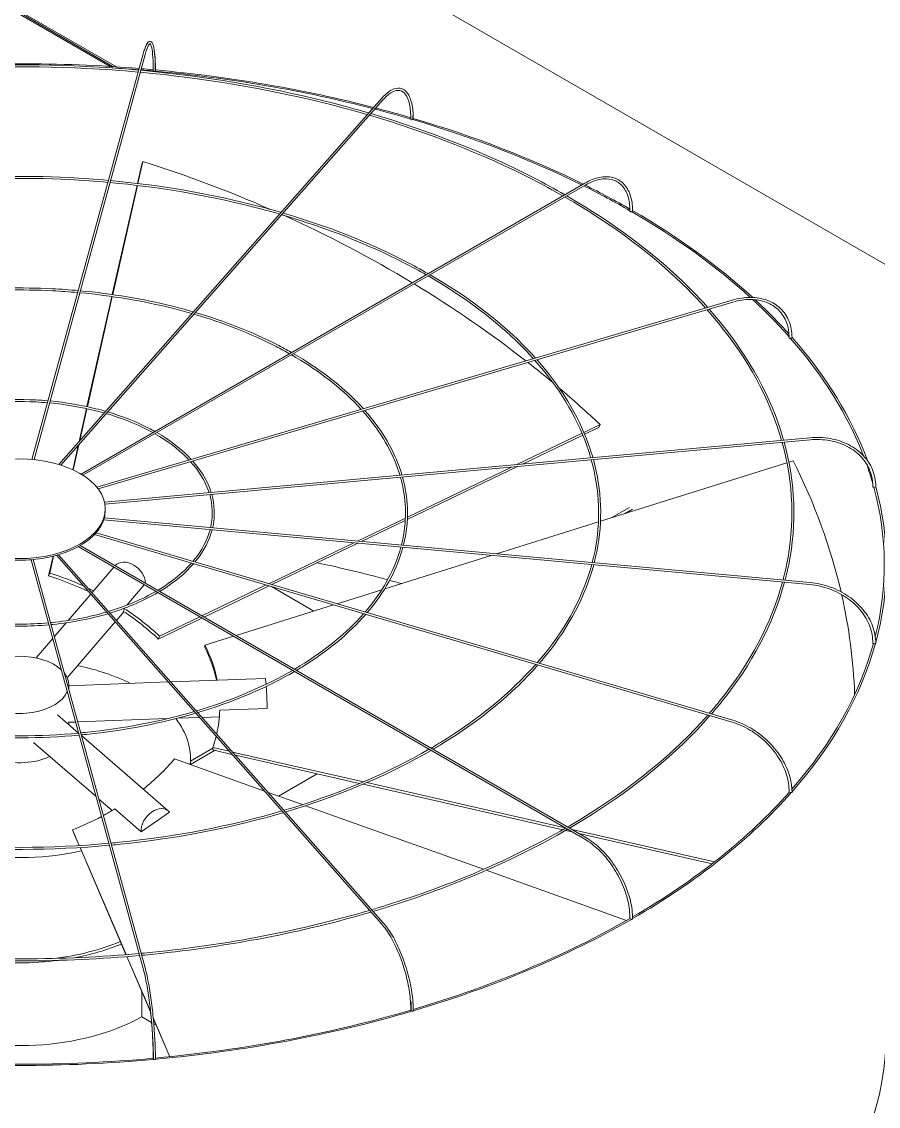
# Model space of a CAD drawing. Header units: millimetres. Extents: x -312439 to 477422, y -331570 to 212570.
# Drawn here: x 365357 to 366394, y 97375 to 98686 of the extents above; entities that cross this region are included whole.
import ezdxf

# ---------------------------------------------------------------- set-up
doc = ezdxf.new("R2010")
doc.units = ezdxf.units.MM

msp = doc.modelspace()

# ---------------------------------------------------------------- linework, layer by layer
at = {"color": 3, "linetype": 'Continuous', "lineweight": 0, "extrusion": (-1.11022e-16, 0.816497, 0.57735)}
for p, q in [((363738.745, 99930.327), (367696.481, 97645.327)), ((365472.095, 98631.577), (364473.761, 99207.966)), ((364474.193, 99205.716), (365468.198, 98631.827)), ((364474.609, 99203.476), (365464.318, 98632.067)), ((365369.928, 98157.053), (365504.396, 98647.221)), ((365506.758, 98646.573), (365372.403, 98156.815)), ((365402.24, 98150.951), (365792.917, 98593.633)), ((365404.804, 98150.155), (365794.754, 98592.012)), ((365497.512, 98490.723), (365502.741, 98513.807)), ((365504.071, 98517.239), (365498.051, 98490.659)), ((365502.741, 98513.807), (365504.071, 98517.239)), ((366038.43, 98491.026), (365429.238, 98139.309)), ((365431.603, 98137.846), (366039.655, 98488.905)), ((365467.082, 98356.378), (365496.968, 98488.322)), ((365497.507, 98488.257), (365467.618, 98356.301)), ((365436.389, 98220.872), (365466.539, 98353.982)), ((365467.075, 98353.905), (365436.917, 98220.758)), ((366216.85, 98349.57), (365448.28, 98123.476)), ((366217.541, 98347.22), (365449.916, 98121.404)), ((365426.875, 98178.865), (365435.848, 98218.482)), ((365436.375, 98218.369), (365427.619, 98179.708)), ((366037.373, 98189.727), (366056.979, 98199.136)), ((366055.649, 98195.705), (366038.35, 98187.402)), ((366055.649, 98195.705), (366056.979, 98199.136)), ((365457.657, 98105.18), (366310.745, 98183.189)), ((365458.114, 98102.762), (366310.968, 98180.75)), ((365956.199, 98150.768), (366035.162, 98188.666)), ((366036.138, 98186.341), (365963.389, 98151.426)), ((365419.118, 98144.622), (365425.747, 98173.885)), ((365426.491, 98174.728), (365419.619, 98144.391)), ((366290.529, 98155.348), (366285.437, 98153.753)), ((365957.058, 98148.387), (365823.899, 98084.479)), ((365824.018, 98087.329), (365949.867, 98147.729)), ((366283.085, 98153.017), (366057.558, 98082.365)), ((365458.523, 98095.427), (365458.523, 98097.427)), ((366092.589, 98098.98), (366071.231, 98086.649)), ((366086.378, 98091.394), (366096.053, 98096.98)), ((365456.587, 98083.866), (366310.745, 98005.759)), ((366310.968, 98008.198), (365457.31, 98086.26)), ((365763.458, 98058.265), (365821.523, 98086.132)), ((365821.38, 98083.27), (365768.347, 98057.818)), ((366055.071, 98081.586), (365931.557, 98042.893)), ((365445.522, 98066.283), (366216.85, 97839.378)), ((366217.541, 97841.728), (365447.36, 98068.296)), ((365425.84, 98051.601), (366038.43, 97697.922)), ((365428.317, 98052.999), (366039.655, 97700.043)), ((365656.294, 98006.833), (365759.153, 98056.199)), ((365764.042, 98055.751), (365659.902, 98005.771)), ((365390.045, 98016.266), (365395.429, 98040.034)), ((365396.015, 98040.182), (365391.375, 98019.698)), ((365792.917, 97595.315), (365399.495, 98041.107)), ((365402.098, 98041.86), (365794.754, 97596.936)), ((365925.479, 98040.989), (365796.497, 98000.583)), ((365368.882, 98035.71), (365504.396, 97541.727)), ((365371.36, 98035.933), (365506.758, 97542.375)), ((365468.937, 98026.719), (365442.59, 97995.978)), ((365390.045, 98016.266), (365391.375, 98019.698)), ((365505.729, 98005.477), (365484.605, 97980.828)), ((365575.468, 97968.041), (365652.996, 98005.25)), ((365656.604, 98004.188), (365578.11, 97966.516)), ((365710.857, 97973.754), (365659.743, 98003.265)), ((365792.893, 97999.453), (365738.888, 97982.535)), ((365440.98, 97994.1), (365413.776, 97962.358)), ((365481.07, 97972.931), (365472.132, 97962.503)), ((365734.685, 97981.219), (365616.676, 97944.25)), ((365411.344, 97959.52), (365396.935, 97942.707)), ((365470.523, 97960.625), (365412.556, 97892.988)), ((365575.435, 97965.232), (365522.723, 97939.933)), ((365524.053, 97943.365), (365572.793, 97966.757)), ((365395.011, 97940.462), (365374.954, 97917.06)), ((365522.723, 97939.933), (365524.053, 97943.365)), ((365579.062, 97929.54), (365579.157, 97932.496)), ((365613.5, 97943.255), (365579.157, 97932.496)), ((365651.999, 97892.33), (365537.797, 97888.097)), ((365534.633, 97887.98), (365414.359, 97883.522)), ((365414.359, 97884.566), (365414.359, 97879.192)), ((365597, 97853.903), (365654.229, 97856.024)), ((365426.262, 97826.214), (365400.72, 97848.349)), ((365422.685, 97839.585), (365413.678, 97839.252)), ((365533.813, 97843.704), (365425.199, 97839.679)), ((365572.444, 97845.136), (365545.717, 97844.145)), ((365596.523, 97846.028), (365575.608, 97845.253)), ((365414.359, 97839.277), (365414.359, 97836.529)), ((365447.437, 97749.358), (365371.763, 97814.935)), ((365534.706, 97732.239), (365429.713, 97823.224)), ((365588.616, 97808.011), (365561.637, 97792.435)), ((365561.637, 97788.435), (365590.842, 97805.296)), ((365588.546, 97805.82), (365588.641, 97808.777)), ((365611.825, 97800.513), (365588.546, 97805.82)), ((365588.641, 97808.777), (365608.534, 97804.242)), ((365612.624, 97803.309), (365770.793, 97767.254)), ((365650.952, 97756.178), (365542.246, 97795.005)), ((365561.637, 97788.079), (365561.637, 97795.329)), ((365766.215, 97765.319), (365615.915, 97799.581)), ((365715.019, 97776.99), (365668.263, 97749.995)), ((366011.874, 97709.321), (365770.308, 97764.386)), ((365774.852, 97766.329), (366014.608, 97711.676)), ((365696.974, 97739.74), (365655.723, 97754.474)), ((365466.824, 97732.557), (365450.769, 97746.47)), ((365915.983, 97661.516), (365700.748, 97738.392)), ((365470.099, 97734.512), (365501.895, 97706.959)), ((365501.895, 97706.959), (365536.09, 97730.779)), ((365419.052, 97709.188), (365427.172, 97690.273)), ((365420.287, 97705.851), (365419.052, 97709.188)), ((366023.132, 97706.754), (366015.398, 97708.517)), ((366022.703, 97709.83), (366195.42, 97670.459)), ((365426.98, 97690.261), (365420.287, 97705.851)), ((366192.454, 97668.157), (366031.227, 97704.909)), ((365483.585, 97558.405), (365428.007, 97687.87)), ((365428.199, 97687.881), (365483.776, 97558.421)), ((366089.04, 97599.705), (365919.354, 97660.312)), ((365513.281, 97489.233), (365484.605, 97556.031)), ((365484.795, 97556.046), (365513.214, 97489.848)), ((365502.68, 97513.926), (365502.68, 97483.251)), ((365514.535, 97476.406), (365502.68, 97483.251)), ((365516.531, 97482.121), (365536.744, 97435.036)), ((365536.555, 97435.017), (365516.589, 97481.527)), ((365520.188, 97473.142), (365517.197, 97474.869))]:
    msp.add_line(p, q, dxfattribs=at)
at = {"color": 3, "linetype": 'Continuous', "lineweight": 0}
for centre, major_axis, ratio, start_param, end_param in [((365354.464, 98029.891), (-1048.768, 0), 0.57735027, 4.57359934, 4.85199434), ((365354.464, 98029.891), (-1046.319, 0), 0.57735027, 4.57364216, 4.63432464), ((365354.464, 98029.891), (-1046.319, 0), 0.57735027, 4.55682048, 4.57124415), ((365354.464, 98029.891), (-1048.768, 0), 0.57735027, 4.55718579, 4.57120693), ((365517.807, 98626.646), (1.225, -0.004), 0.56474576, 3.14159265, 4.55699194), ((365517.807, 98626.646), (1.225, -0.004), 0.56474576, 4.55699194, 6.12778827), ((365354.464, 98029.891), (-1046.319, 0), 0.57735027, 4.2914666, 4.55448885), ((365517.999, 98627.344), (1.225, 0), 0.57735027, 5.71748689, 6.28318531), ((365354.464, 98029.891), (-1048.768, 0), 0.57735027, 4.29134899, 4.55463788), ((365354.464, 98029.891), (-1046.319, 0), 0.57735027, 4.24262693, 4.28868124), ((365354.464, 98029.891), (-1048.768, 0), 0.57735027, 4.24381435, 4.28857014), ((365829.328, 98568.207), (1.225, -0.01), 0.56597275, 3.14159265, 4.24604342), ((365829.328, 98568.207), (1.225, -0.01), 0.56597275, 4.24604342, 5.81683974), ((365354.464, 98029.891), (-1046.319, 0), 0.57735027, 4.00461262, 4.24016109), ((365829.884, 98568.837), (1.225, 0), 0.57735027, 5.29033196, 6.28318531), ((365354.464, 98029.891), (-1048.768, 0), 0.57735027, 4.00443097, 4.24060103), ((365355.794, 97862.612), (-942.562, 365.4), 0.65992862, 4.64663537, 4.80984928), ((365354.464, 98029.891), (-1046.319, 0), 0.57735027, 3.92863661, 4.00129229), ((365354.464, 98029.891), (-1048.768, 0), 0.57735027, 3.93098858, 4.00111844), ((366094.323, 98457.049), (1.225, -0.016), 0.56830663, 3.14159265, 3.93464288), ((366094.323, 98457.049), (1.225, -0.016), 0.56830663, 3.93464288, 5.50543921), ((365354.464, 98029.891), (-1046.319, 0), 0.57735027, 3.70570419, 3.9258203), ((366095.189, 98457.549), (-1.225, 0), 0.57735027, 1.83263032, 3.14159265), ((365354.464, 98029.891), (-1048.768, 0), 0.57735027, 3.70411228, 3.92650775), ((365355.794, 97862.612), (-942.562, 365.4), 0.65992862, 4.45394149, 4.62923067), ((365355.794, 97862.612), (-942.562, 365.4), 0.65992862, 4.28319099, 4.45112181), ((365354.464, 98029.891), (-1046.319, 0), 0.57735027, 3.61515195, 3.70067928), ((365354.464, 98029.891), (-1048.768, 0), 0.57735027, 3.61992048, 3.69877001), ((366286.853, 98304.054), (-1.225, 0.021), 0.57151893, 0, 0.48093441), ((366286.853, 98304.054), (-1.225, 0.021), 0.57151893, 0.48093441, 2.05173073), ((365354.464, 98029.891), (-1046.319, 0), 0.57735027, 3.3609423, 3.61148113), ((366287.945, 98304.375), (-1.225, 0), 0.57735027, 1.51847105, 3.14159265), ((365354.464, 98029.891), (-1048.768, 0), 0.57735027, 3.35086888, 3.61231471), ((365355.794, 97862.612), (-942.562, 365.4), 0.65992862, 4.23904287, 4.2800546), ((365355.794, 97862.612), (-942.562, 365.4), 0.65992862, 4.15803474, 4.22871948), ((365354.559, 97862.136), (1010.388, -32.497), 0.79709982, 0.20844184, 0.41264052), ((365354.464, 98029.891), (-1046.319, 0), 0.57735027, 3.30554955, 3.34466555), ((366388.073, 98124.198), (-1.225, 0.023), 0.57529521, 0, 0.1678974), ((366388.073, 98124.198), (-1.225, 0.023), 0.57529521, 0.1678974, 1.73869372), ((365354.464, 98029.891), (-1046.319, 0), 0.57735027, 2.9973499, 3.29716571), ((366389.282, 98124.308), (-1.225, 0), 0.57735027, 1.20431179, 3.14159265), ((365354.464, 98029.891), (-1048.768, 0), 0.57735027, 2.98561554, 3.29783032), ((365354.031, 98095.427), (-104.492, 0), 0.57735027, 2.98808135, 3.14159265), ((365354.031, 98095.427), (-104.492, 0), 0.57735027, 2.67392209, 2.98094469), ((365354.031, 98095.427), (-104.492, 0), 0.57735027, 2.35976282, 2.66678542), ((365354.031, 98095.427), (-104.492, 0), 0.57735027, 2.04560356, 2.35262616), ((365354.031, 98095.427), (-104.492, 0), 0.57735027, 1.73144429, 2.03846689), ((365354.031, 98095.427), (-104.492, 0), 0.57735027, 1.41728503, 1.72430763), ((365487.054, 98013.885), (-16.786, 14.386), 0.73180825, 3.6699438, 6.25547108), ((365354.464, 97465.003), (1046.319, 0), 0.57735027, 1.13086203, 1.21917829), ((365354.464, 97859.18), (-226.18, 87.683), 0.65992862, 4.59602029, 4.80984928), ((365355.794, 97862.612), (226.18, -87.683), 0.65992862, 1.48816133, 1.66825663), ((365354.464, 97465.003), (1046.319, 0), 0.57735027, 1.11315293, 1.12829513), ((365355.794, 97862.612), (226.18, -87.683), 0.65992862, 1.43137513, 1.46305029), ((365354.559, 97862.136), (1010.388, -32.497), 0.79709982, 0.05380476, 0.20420122), ((365354.464, 97859.18), (-226.18, 87.683), 0.65992862, 4.15803474, 4.39268064), ((365355.794, 97862.612), (226.18, -87.683), 0.65992862, 1.01644208, 1.25303729), ((365354.559, 97862.136), (242.456, -7.798), 0.79709982, 0.18583027, 0.41264052), ((365354.464, 98029.891), (-1046.319, 0), 0.57735027, 2.6752935, 2.98289949), ((365354.464, 98029.891), (-1048.768, 0), 0.57735027, 2.67086857, 2.98332964), ((366388.073, 97935.085), (-1.225, 0.023), 0.57926583, 0, 1.42460911), ((366389.282, 97934.975), (-1.225, 0), 0.57735027, 0.89015252, 3.14159265), ((365354.464, 97884.566), (-59.895, 0), 0.57735027, 3.69756416, 5.76575409), ((365354.464, 97859.18), (242.456, -7.798), 0.79709982, 0.20115917, 0.41264052), ((365354.464, 97795.329), (-207.174, 0), 0.57735027, 4.00561733, 4.36390833), ((365354.464, 97884.566), (-59.895, 0), 0.57735027, 3.02719924, 3.57014533), ((365652.818, 97870.238), (-0.819, 22.092), 0.05230802, 5.46284956, 6.28318531), ((365652.818, 97870.238), (-0.819, 22.092), 0.05230802, 4.01155215, 5.31083021), ((365354.464, 97884.566), (-59.895, 0), 0.57735027, 0.78539816, 2.89978042), ((365354.559, 97862.136), (242.456, -7.798), 0.79709982, 6.13145768, 6.28093219), ((365354.464, 97795.329), (-207.174, 0), 0.57735027, 3.08204121, 3.55783774), ((365354.559, 97862.136), (242.456, -7.798), 0.79709982, 6.04401129, 6.11604234), ((365354.464, 97824.944), (-59.895, 0), 0.57735027, 1.1079301, 2.23846982), ((365353.229, 97862.516), (-227.492, -84.221), 0.6873805, 2.02158825, 2.2576377), ((365354.464, 98029.891), (-1046.319, 0), 0.57735027, 2.35898226, 2.6687056), ((365354.464, 98029.891), (-1048.768, 0), 0.57735027, 2.35667794, 2.66891462), ((366286.853, 97755.229), (-1.225, 0.021), 0.58304212, 0, 1.10944839), ((366287.945, 97754.908), (-1.225, 0), 0.57735027, 0.57599326, 3.14159265), ((365520.228, 97715.532), (14.478, 16.707), 0.67950023, 6.14949631, 8.84418497), ((365353.229, 97862.516), (-227.492, -84.221), 0.6873805, 1.60582316, 1.76537716), ((365353.229, 97862.516), (-227.492, -84.221), 0.6873805, 1.7758456, 1.84274406), ((365354.464, 97795.329), (-207.174, 0), 0.57735027, 1.30817895, 1.9425337), ((365354.464, 98029.891), (-1046.319, 0), 0.57735027, 2.04376734, 2.35460013), ((365354.464, 98029.891), (-1048.768, 0), 0.57735027, 2.04258502, 2.35459852), ((366094.323, 97602.233), (-1.225, 0.017), 0.58625442, 0, 0.79329185), ((366095.189, 97601.733), (-1.225, 0), 0.57735027, 0.26183399, 3.14159265), ((365354.464, 97670.823), (-207.174, 0), 0.57735027, 1.77816663, 2.202298), ((365354.464, 97670.823), (-212.072, 0), 0.57735027, 1.89063678, 2.19285982), ((365354.464, 97670.823), (-212.072, 0), 0.57735027, 1.3476903, 1.79509044), ((365354.464, 98029.891), (-1046.319, 0), 0.57735027, 1.72891751, 2.04055715), ((365354.464, 98029.891), (-1048.768, 0), 0.57735027, 1.72854634, 2.04038352), ((365829.328, 97491.076), (-1.225, 0.011), 0.58858829, 0, 0.47632773), ((365829.884, 97490.446), (-1.225, 0), 0.57735027, 0, 3.14159265), ((365354.464, 97570.823), (-212.072, 0), 0.57735027, 0.98594125, 2.34464399), ((365354.464, 97467.003), (-1048.768, 0), 0.57735027, 0, 3.14159265), ((365354.464, 98029.891), (-1046.319, 0), 0.57735027, 1.41438895, 1.72636573), ((365354.464, 98029.891), (-1048.768, 0), 0.57735027, 1.41453598, 1.72626058), ((365517.807, 97432.637), (-1.225, 0.004), 0.58981528, 0, 0.15883691), ((365517.999, 97431.939), (-1.225, 0), 0.57735027, 0, 3.14159265)]:
    msp.add_ellipse(centre, major_axis=major_axis, ratio=ratio, start_param=start_param, end_param=end_param, dxfattribs=at)
msp.add_ellipse((365354.031, 98097.427), major_axis=(-104.492, 0), ratio=0.57735027, dxfattribs=at)
for points, knots in [([(365519.223, 98627.344), (365519.223, 98634.158), (365519.017, 98640.224), (365518.206, 98650.297), (365517.608, 98654.294), (365516.001, 98659.981), (365515.099, 98662.042), (365511.959, 98662.503), (365510.966, 98661.913), (365508.761, 98659.571), (365507.531, 98656.953), (365505.613, 98651.428), (365505.004, 98649.437), (365504.396, 98647.221)], [4.71238898, 4.71238898, 4.71238898, 4.71238898, 5.02654825, 5.02654825, 5.34070751, 5.34070751, 5.65486678, 5.65486678, 5.82360284, 5.82360284, 6.1377621, 6.1377621, 6.28318531, 6.28318531, 6.28318531, 6.28318531]), ([(365506.758, 98646.573), (365508.031, 98651.214), (365509.308, 98654.779), (365511.533, 98659.102), (365512.529, 98659.701), (365512.636, 98659.701), (365513.455, 98659.106), (365514.864, 98654.448), (365515.441, 98651.049), (365516.283, 98642.075), (365516.531, 98636.356), (365516.583, 98628.804), (365516.585, 98627.736), (365516.582, 98626.649)], [0, 0, 0, 0, 0.31526689, 0.31526689, 0.60947257, 0.60947257, 0.92674061, 0.92674061, 1.22083726, 1.22083726, 1.53563039, 1.53563039, 1.5863402, 1.5863402, 1.5863402, 1.5863402]), ([(365517.696, 98651.884), (365517.733, 98651.642), (365517.769, 98651.395), (365518.376, 98647.048), (365518.753, 98641.835), (365519.006, 98632.886), (365519.041, 98629.845), (365519.032, 98626.644)], [7.384497053, 7.384497053, 7.384497053, 7.384497053, 7.403952931, 7.403952931, 7.721220971, 7.721220971, 7.869487909, 7.869487909, 7.869487909, 7.869487909]), ([(365499.042, 98627.703), (365477.797, 98629.625), (365456.437, 98631.124), (365359.736, 98635.968), (365283.671, 98634.455), (365209.02, 98627.703)], [3.771589677, 3.771589677, 3.771589677, 3.771589677, 3.840445898, 3.840445898, 4.082391957, 4.082391957, 4.082391957, 4.082391957]), ([(365498.383, 98625.303), (365477.591, 98627.178), (365456.69, 98628.647), (365360.438, 98633.519), (365284.349, 98632.036), (365209.679, 98625.303)], [3.7720633, 3.7720633, 3.7720633, 3.7720633, 3.839550132, 3.839550132, 4.081918334, 4.081918334, 4.081918334, 4.081918334]), ([(365777.256, 98575.888), (365759.994, 98580.933), (365742.462, 98585.671), (365653.364, 98607.829), (365578.207, 98620.419), (365501.52, 98627.477)], [3.458315721, 3.458315721, 3.458315721, 3.458315721, 3.520259366, 3.520259366, 3.768912043, 3.768912043, 3.768912043, 3.768912043]), ([(365775.466, 98573.858), (365758.738, 98578.732), (365741.756, 98583.316), (365653.081, 98605.4), (365577.741, 98618.023), (365500.861, 98625.077)], [3.459637643, 3.459637643, 3.459637643, 3.459637643, 3.519736913, 3.519736913, 3.769381517, 3.769381517, 3.769381517, 3.769381517]), ([(365831.108, 98568.837), (365831.108, 98575.697), (365830.506, 98581.892), (365828.121, 98592.394), (365826.342, 98596.705), (365821.62, 98603.044), (365818.625, 98605.068), (365812.064, 98606.206), (365808.627, 98605.513), (365801.375, 98601.832), (365797.517, 98598.689), (365793.42, 98594.198), (365793.169, 98593.918), (365792.917, 98593.633)], [4.71238898, 4.71238898, 4.71238898, 4.71238898, 5.02654825, 5.02654825, 5.34070751, 5.34070751, 5.65486678, 5.65486678, 5.94845155, 5.94845155, 6.26261081, 6.26261081, 6.28318531, 6.28318531, 6.28318531, 6.28318531]), ([(365794.754, 98592.012), (365798.41, 98596.155), (365802.041, 98599.217), (365808.773, 98602.904), (365811.836, 98603.53), (365817.201, 98602.59), (365819.589, 98601.014), (365823.697, 98595.421), (365825.362, 98591.402), (365827.571, 98581.39), (365828.13, 98575.428), (365828.106, 98568.602), (365828.105, 98568.41), (365828.103, 98568.217)], [6.28318531, 6.28318531, 6.28318531, 6.28318531, 6.59783007, 6.59783007, 6.91209691, 6.91209691, 7.22936495, 7.22936495, 7.54663299, 7.54663299, 7.86046851, 7.86046851, 7.86952551, 7.86952551, 7.86952551, 7.86952551]), ([(366014.292, 98477.09), (366002.113, 98484.073), (365989.603, 98490.862), (365917.204, 98528.04), (365850.849, 98554.212), (365779.851, 98575.126)], [3.145113132, 3.145113132, 3.145113132, 3.145113132, 3.200037836, 3.200037836, 3.455209352, 3.455209352, 3.455209352, 3.455209352]), ([(366011.837, 98475.673), (366000.099, 98482.377), (365988.053, 98488.903), (365915.971, 98525.924), (365849.362, 98552.165), (365778.062, 98573.099)], [3.146975566, 3.146975566, 3.146975566, 3.146975566, 3.199958928, 3.199958928, 3.456525414, 3.456525414, 3.456525414, 3.456525414]), ([(365830.515, 98572.254), (365830.538, 98571.438), (365830.551, 98570.61), (365830.558, 98569.253), (365830.557, 98568.73), (365830.552, 98568.203)], [7.8059806913, 7.8059806913, 7.8059806913, 7.8059806913, 7.8451401512, 7.8451401512, 7.8694167814, 7.8694167814, 7.8694167814, 7.8694167814]), ([(365462.475, 98494.408), (365446.626, 98495.836), (365430.693, 98496.951), (365358.378, 98500.567), (365301.457, 98499.442), (365245.587, 98494.408)], [3.772165081, 3.772165081, 3.772165081, 3.772165081, 3.840593344, 3.840593344, 4.081816553, 4.081816553, 4.081816553, 4.081816553]), ([(365461.816, 98492.007), (365446.421, 98493.389), (365430.945, 98494.474), (365359.08, 98498.118), (365302.136, 98497.023), (365246.246, 98492.007)], [3.772797592, 3.772797592, 3.772797592, 3.772797592, 3.839399606, 3.839399606, 4.081184042, 4.081184042, 4.081184042, 4.081184042]), ([(366096.414, 98457.549), (366096.414, 98464.449), (366095.469, 98470.83), (366091.735, 98481.944), (366088.942, 98486.679), (366081.748, 98493.959), (366077.355, 98496.502), (366067.485, 98499.108), (366062.018, 98499.176), (366050.561, 98496.9), (366044.565, 98494.549), (366038.536, 98491.087), (366038.483, 98491.057), (366038.43, 98491.026)], [3.14159265, 3.14159265, 3.14159265, 3.14159265, 3.45575192, 3.45575192, 3.76991118, 3.76991118, 4.08269654, 4.08269654, 4.39544819, 4.39544819, 4.70960746, 4.70960746, 4.71238898, 4.71238898, 4.71238898, 4.71238898]), ([(366039.655, 98488.905), (366045.404, 98492.225), (366051.13, 98494.466), (366061.927, 98496.606), (366066.993, 98496.507), (366075.996, 98494.052), (366079.942, 98491.703), (366086.433, 98484.93), (366088.975, 98480.496), (366092.355, 98469.908), (366093.188, 98463.758), (366093.098, 98457.066)], [1.57079633, 1.57079633, 1.57079633, 1.57079633, 1.88806437, 1.88806437, 2.20533241, 2.20533241, 2.52260045, 2.52260045, 2.83986849, 2.83986849, 3.15713653, 3.15713653, 3.15713653, 3.15713653]), ([(365669.347, 98453.614), (365657.089, 98457.173), (365644.65, 98460.525), (365578.454, 98477.016), (365521.953, 98486.487), (365464.294, 98491.782)], [3.460983159, 3.460983159, 3.460983159, 3.460983159, 3.519648571, 3.519648571, 3.769222865, 3.769222865, 3.769222865, 3.769222865]), ([(365671.138, 98455.644), (365658.346, 98459.375), (365645.356, 98462.88), (365578.737, 98479.444), (365522.418, 98488.882), (365464.953, 98494.182)], [3.459218713, 3.459218713, 3.459218713, 3.459218713, 3.520344822, 3.520344822, 3.768597722, 3.768597722, 3.768597722, 3.768597722]), ([(366184.583, 98340.078), (366177.95, 98347.478), (366171.02, 98354.79), (366122.8, 98402.979), (366072.39, 98440.835), (366014.296, 98474.264)], [2.833719703, 2.833719703, 2.833719703, 2.833719703, 2.880073873, 2.880073873, 3.143270218, 3.143270218, 3.143270218, 3.143270218]), ([(366187.185, 98340.843), (366180.307, 98348.551), (366173.11, 98356.162), (366124.703, 98404.554), (366074.518, 98442.312), (366016.746, 98475.679)], [2.831913395, 2.831913395, 2.831913395, 2.831913395, 2.879924499, 2.879924499, 3.141418031, 3.141418031, 3.141418031, 3.141418031]), ([(365846.562, 98380.251), (365838.056, 98385.092), (365829.335, 98389.807), (365775.542, 98417.436), (365725.507, 98437.141), (365671.945, 98452.856)], [3.148849473, 3.148849473, 3.148849473, 3.148849473, 3.199944541, 3.199944541, 3.456834427, 3.456834427, 3.456834427, 3.456834427]), ([(365849.019, 98381.67), (365840.071, 98386.787), (365830.885, 98391.766), (365776.775, 98419.552), (365726.994, 98439.189), (365673.734, 98454.883)], [3.146361804, 3.146361804, 3.146361804, 3.146361804, 3.200049713, 3.200049713, 3.455080387, 3.455080387, 3.455080387, 3.455080387]), ([(365976.34, 98278.818), (365971.58, 98284.101), (365966.617, 98289.323), (365930.639, 98325.276), (365892.727, 98353.728), (365849.024, 98378.844)], [2.83591825, 2.83591825, 2.83591825, 2.83591825, 2.880098074, 2.880098074, 3.143909361, 3.143909361, 3.143909361, 3.143909361]), ([(365978.945, 98279.585), (365973.938, 98285.174), (365968.707, 98290.695), (365932.542, 98326.851), (365894.855, 98355.205), (365851.474, 98380.259)], [2.833499431, 2.833499431, 2.833499431, 2.833499431, 2.879899034, 2.879899034, 3.141439875, 3.141439875, 3.141439875, 3.141439875]), ([(365425.92, 98361.157), (365415.464, 98362.092), (365404.953, 98362.823), (365357.016, 98365.212), (365319.235, 98364.475), (365282.142, 98361.157)], [3.773286698, 3.773286698, 3.773286698, 3.773286698, 3.840886477, 3.840886477, 4.080694936, 4.080694936, 4.080694936, 4.080694936]), ([(365425.261, 98358.756), (365415.259, 98359.645), (365405.206, 98360.347), (365357.718, 98362.763), (365319.914, 98362.055), (365282.8, 98358.756)], [3.774238416, 3.774238416, 3.774238416, 3.774238416, 3.839097695, 3.839097695, 4.079743218, 4.079743218, 4.079743218, 4.079743218]), ([(365563.259, 98333.405), (365555.463, 98335.654), (365547.557, 98337.778), (365503.831, 98348.675), (365466.172, 98354.994), (365427.74, 98358.532)], [3.463595352, 3.463595352, 3.463595352, 3.463595352, 3.51947091, 3.51947091, 3.768879274, 3.768879274, 3.768879274, 3.768879274]), ([(365565.052, 98335.436), (365556.719, 98337.856), (365548.263, 98340.132), (365504.115, 98351.104), (365466.638, 98357.39), (365428.398, 98360.931)], [3.46094335, 3.46094335, 3.46094335, 3.46094335, 3.520514255, 3.520514255, 3.7679441, 3.7679441, 3.7679441, 3.7679441]), ([(366289.169, 98304.375), (366289.169, 98311.304), (366287.972, 98317.903), (366283.27, 98329.78), (366279.765, 98335.055), (366270.803, 98343.722), (366265.349, 98347.112), (366253.066, 98351.677), (366246.239, 98352.853), (366231.886, 98352.904), (366224.362, 98351.78), (366216.85, 98349.57)], [4.71238898, 4.71238898, 4.71238898, 4.71238898, 5.02654825, 5.02654825, 5.34070751, 5.34070751, 5.65486678, 5.65486678, 5.96902604, 5.96902604, 6.28318531, 6.28318531, 6.28318531, 6.28318531]), ([(366276.578, 98180.065), (366274.556, 98187.146), (366272.289, 98194.204), (366252.824, 98248.703), (366224.697, 98294.866), (366186.386, 98338.055)], [2.519571261, 2.519571261, 2.519571261, 2.519571261, 2.559550642, 2.559550642, 2.829500903, 2.829500903, 2.829500903, 2.829500903]), ([(366279.06, 98180.292), (366276.946, 98187.733), (366274.564, 98195.149), (366254.938, 98249.85), (366226.957, 98295.819), (366188.982, 98338.819)], [2.518738954, 2.518738954, 2.518738954, 2.518738954, 2.560443172, 2.560443172, 2.827714195, 2.827714195, 2.827714195, 2.827714195]), ([(366217.541, 98347.22), (366224.804, 98349.357), (366232.053, 98350.424), (366245.79, 98350.332), (366252.274, 98349.173), (366263.843, 98344.773), (366268.925, 98341.534), (366277.222, 98333.302), (366280.438, 98328.308), (366284.699, 98317.016), (366285.741, 98310.719), (366285.629, 98304.075)], [6.28318531, 6.28318531, 6.28318531, 6.28318531, 6.60045335, 6.60045335, 6.91772139, 6.91772139, 7.23498943, 7.23498943, 7.55225747, 7.55225747, 7.86952551, 7.86952551, 7.86952551, 7.86952551]), ([(365681.324, 98284.851), (365676.039, 98287.836), (365670.632, 98290.75), (365635.122, 98308.989), (365601.672, 98322.156), (365565.859, 98332.649)], [3.152476318, 3.152476318, 3.152476318, 3.152476318, 3.199914714, 3.199914714, 3.457374967, 3.457374967, 3.457374967, 3.457374967]), ([(365683.785, 98286.272), (365678.055, 98289.533), (365672.181, 98292.708), (365636.355, 98311.105), (365603.16, 98324.203), (365567.648, 98334.676)], [3.148732281, 3.148732281, 3.148732281, 3.148732281, 3.200072384, 3.200072384, 3.454746323, 3.454746323, 3.454746323, 3.454746323]), ([(365768.125, 98217.567), (365765.231, 98220.745), (365762.227, 98223.891), (365738.489, 98247.609), (365713.088, 98266.65), (365683.791, 98283.447)], [2.840166791, 2.840166791, 2.840166791, 2.840166791, 2.880145835, 2.880145835, 3.145067211, 3.145067211, 3.145067211, 3.145067211]), ([(365770.735, 98218.334), (365767.591, 98221.818), (365764.317, 98225.262), (365740.391, 98249.185), (365715.216, 98268.127), (365686.243, 98284.862)], [2.836508955, 2.836508955, 2.836508955, 2.836508955, 2.879847671, 2.879847671, 3.141363941, 3.141363941, 3.141363941, 3.141363941]), ([(366045.762, 98158.958), (366044.318, 98163.949), (366042.71, 98168.925), (366028.198, 98209.587), (366007.02, 98244.313), (365978.149, 98276.797)], [2.521788299, 2.521788299, 2.521788299, 2.521788299, 2.55939978, 2.55939978, 2.830291828, 2.830291828, 2.830291828, 2.830291828]), ([(366048.246, 98159.185), (366046.708, 98164.537), (366044.985, 98169.87), (366030.313, 98210.734), (366009.28, 98245.266), (365980.745, 98277.561)], [2.520659116, 2.520659116, 2.520659116, 2.520659116, 2.560589234, 2.560589234, 2.827907762, 2.827907762, 2.827907762, 2.827907762]), ([(365389.365, 98227.905), (365384.302, 98228.348), (365379.215, 98228.696), (365355.655, 98229.858), (365337.013, 98229.507), (365318.697, 98227.905)], [3.776630452, 3.776630452, 3.776630452, 3.776630452, 3.841752063, 3.841752063, 4.077351182, 4.077351182, 4.077351182, 4.077351182]), ([(365388.706, 98225.504), (365384.097, 98225.902), (365379.467, 98226.22), (365356.357, 98227.408), (365337.692, 98227.087), (365319.356, 98225.504)], [3.778551419, 3.778551419, 3.778551419, 3.778551419, 3.838185012, 3.838185012, 4.075430215, 4.075430215, 4.075430215, 4.075430215]), ([(365457.168, 98213.191), (365453.835, 98214.133), (365450.464, 98215.03), (365429.21, 98220.335), (365410.392, 98223.502), (365391.185, 98225.282)], [3.471418325, 3.471418325, 3.471418325, 3.471418325, 3.518930063, 3.518930063, 3.767850767, 3.767850767, 3.767850767, 3.767850767]), ([(365458.964, 98215.226), (365455.093, 98216.336), (365451.17, 98217.384), (365429.494, 98222.763), (365410.858, 98225.898), (365391.843, 98227.681)], [3.466082688, 3.466082688, 3.466082688, 3.466082688, 3.521010964, 3.521010964, 3.765995554, 3.765995554, 3.765995554, 3.765995554]), ([(365516.073, 98189.443), (365514.019, 98190.578), (365511.929, 98191.692), (365494.703, 98200.542), (365477.838, 98207.17), (365459.774, 98212.442)], [3.163350536, 3.163350536, 3.163350536, 3.163350536, 3.199816759, 3.199816759, 3.458993739, 3.458993739, 3.458993739, 3.458993739]), ([(365518.544, 98190.87), (365516.038, 98192.277), (365513.479, 98193.651), (365495.936, 98202.658), (365479.326, 98209.218), (365461.563, 98214.469)], [3.15578841, 3.15578841, 3.15578841, 3.15578841, 3.200131949, 3.200131949, 3.453750875, 3.453750875, 3.453750875, 3.453750875]), ([(365814.954, 98137.852), (365814.087, 98140.769), (365813.137, 98143.677), (365803.578, 98170.503), (365789.359, 98193.78), (365769.944, 98215.548)], [2.526062853, 2.526062853, 2.526062853, 2.526062853, 2.559096419, 2.559096419, 2.831723129, 2.831723129, 2.831723129, 2.831723129]), ([(365817.441, 98138.08), (365816.477, 98141.356), (365815.411, 98144.622), (365805.692, 98171.65), (365791.619, 98194.733), (365772.541, 98216.313)], [2.5243135, 2.5243135, 2.5243135, 2.5243135, 2.560878912, 2.560878912, 2.828143092, 2.828143092, 2.828143092, 2.828143092]), ([(365559.887, 98156.308), (365558.874, 98157.387), (365557.836, 98158.457), (365546.338, 98169.942), (365533.448, 98179.571), (365518.557, 98188.049)], [2.852936139, 2.852936139, 2.852936139, 2.852936139, 2.880283876, 2.880283876, 3.148538696, 3.148538696, 3.148538696, 3.148538696]), ([(365562.514, 98157.081), (365561.241, 98158.461), (365559.927, 98159.829), (365548.241, 98171.518), (365535.576, 98181.049), (365521.011, 98189.466)], [2.84544614, 2.84544614, 2.84544614, 2.84544614, 2.879690294, 2.879690294, 3.141137935, 3.141137935, 3.141137935, 3.141137935]), ([(366390.507, 98124.308), (366390.507, 98131.253), (366389.176, 98138.082), (366383.98, 98150.825), (366380.118, 98156.735), (366370.261, 98167.049), (366364.268, 98171.453), (366350.751, 98178.336), (366343.228, 98180.815), (366327.382, 98183.622), (366319.062, 98183.95), (366310.745, 98183.189)], [4.71238898, 4.71238898, 4.71238898, 4.71238898, 5.02654825, 5.02654825, 5.34070751, 5.34070751, 5.65486678, 5.65486678, 5.96902604, 5.96902604, 6.28318531, 6.28318531, 6.28318531, 6.28318531]), ([(366310.968, 98180.75), (366319.029, 98181.487), (366327.085, 98181.157), (366342.378, 98178.404), (366349.612, 98175.982), (366362.535, 98169.3), (366368.222, 98165.042), (366377.497, 98155.128), (366381.083, 98149.473), (366385.821, 98137.322), (366386.972, 98130.827), (366386.848, 98124.22)], [6.28318531, 6.28318531, 6.28318531, 6.28318531, 6.60045335, 6.60045335, 6.91772139, 6.91772139, 7.23498943, 7.23498943, 7.55225747, 7.55225747, 7.86952551, 7.86952551, 7.86952551, 7.86952551]), ([(366278.304, 98011.185), (366279.91, 98017.256), (366281.336, 98023.342), (366292.637, 98078.68), (366290.84, 98128.704), (366277.253, 98177.667)], [2.204619764, 2.204619764, 2.204619764, 2.204619764, 2.238829514, 2.238829514, 2.515060108, 2.515060108, 2.515060108, 2.515060108]), ([(366280.778, 98010.959), (366282.462, 98017.359), (366283.949, 98023.776), (366295.054, 98079.271), (366293.195, 98129.125), (366279.732, 98177.893)], [2.205366155, 2.205366155, 2.205366155, 2.205366155, 2.241163262, 2.241163262, 2.514260549, 2.514260549, 2.514260549, 2.514260549]), ([(365584.119, 98116.744), (365583.85, 98117.587), (365583.566, 98118.429), (365578.959, 98131.417), (365571.698, 98143.246), (365561.736, 98154.299)], [2.538956365, 2.538956365, 2.538956365, 2.538956365, 2.558172992, 2.558172992, 2.836025224, 2.836025224, 2.836025224, 2.836025224]), ([(365586.617, 98116.972), (365586.24, 98118.174), (365585.836, 98119.372), (365581.072, 98132.566), (365573.958, 98144.2), (365564.337, 98155.064)], [2.535128932, 2.535128932, 2.535128932, 2.535128932, 2.561728893, 2.561728893, 2.828841782, 2.828841782, 2.828841782, 2.828841782]), ([(366047.515, 98032.289), (366048.622, 98036.529), (366049.612, 98040.778), (366058.075, 98082.083), (366056.713, 98119.722), (366046.444, 98156.561)], [2.206572109, 2.206572109, 2.206572109, 2.206572109, 2.238438586, 2.238438586, 2.515769314, 2.515769314, 2.515769314, 2.515769314]), ([(366049.987, 98032.063), (366051.172, 98036.632), (366052.223, 98041.213), (366060.492, 98082.674), (366059.068, 98120.143), (366048.923, 98156.787)], [2.20754654, 2.20754654, 2.20754654, 2.20754654, 2.241548585, 2.241548585, 2.514698228, 2.514698228, 2.514698228, 2.514698228]), ([(365816.709, 98053.395), (365817.326, 98055.818), (365817.885, 98058.245), (365823.511, 98085.518), (365822.587, 98110.755), (365815.646, 98135.456)], [2.210316481, 2.210316481, 2.210316481, 2.210316481, 2.237655596, 2.237655596, 2.51702204, 2.51702204, 2.51702204, 2.51702204]), ([(365819.179, 98053.169), (365819.872, 98055.921), (365820.493, 98058.68), (365825.927, 98086.109), (365824.942, 98111.177), (365818.126, 98135.683)], [2.211718384, 2.211718384, 2.211718384, 2.211718384, 2.242315601, 2.242315601, 2.515402874, 2.515402874, 2.515402874, 2.515402874]), ([(365585.884, 98074.503), (365586.026, 98075.107), (365586.16, 98075.712), (365588.946, 98088.953), (365588.461, 98101.788), (365584.847, 98114.351)], [2.221614787, 2.221614787, 2.221614787, 2.221614787, 2.235297735, 2.235297735, 2.520800805, 2.520800805, 2.520800805, 2.520800805]), ([(365588.346, 98074.277), (365588.561, 98075.212), (365588.76, 98076.148), (365591.36, 98089.544), (365590.814, 98102.21), (365587.329, 98114.578)], [2.224061215, 2.224061215, 2.224061215, 2.224061215, 2.244587809, 2.244587809, 2.517487833, 2.517487833, 2.517487833, 2.517487833]), ([(365564.558, 98033.819), (365564.967, 98034.304), (365565.371, 98034.791), (365575.312, 98046.956), (365581.895, 98059.399), (365585.281, 98072.098)], [1.903307061, 1.903307061, 1.903307061, 1.903307061, 1.915350543, 1.915350543, 2.203452943, 2.203452943, 2.203452943, 2.203452943]), ([(365567.12, 98033.065), (365567.62, 98033.668), (365568.112, 98034.274), (365577.929, 98046.581), (365584.41, 98059.076), (365587.755, 98071.872)], [1.909987851, 1.909987851, 1.909987851, 1.909987851, 1.924618049, 1.924618049, 2.206425781, 2.206425781, 2.206425781, 2.206425781]), ([(365772.78, 97972.565), (365774.413, 97974.459), (365776.008, 97976.363), (365796.289, 98001.332), (365809.29, 98025.895), (365816.079, 98050.993)], [1.894116328, 1.894116328, 1.894116328, 1.894116328, 1.917671716, 1.917671716, 2.201274894, 2.201274894, 2.201274894, 2.201274894]), ([(365775.357, 97971.807), (365777.078, 97973.819), (365778.755, 97975.844), (365798.909, 98000.957), (365811.808, 98025.573), (365818.554, 98050.767)], [1.897570624, 1.897570624, 1.897570624, 1.897570624, 1.922320382, 1.922320382, 2.202808492, 2.202808492, 2.202808492, 2.202808492]), ([(365522.066, 97998.873), (365522.669, 97999.231), (365523.267, 97999.59), (365539.442, 98009.416), (365552.603, 98020.182), (365562.804, 98031.782)], [1.585149833, 1.585149833, 1.585149833, 1.585149833, 1.596233634, 1.596233634, 1.886390456, 1.886390456, 1.886390456, 1.886390456]), ([(365524.494, 97997.471), (365525.118, 97997.847), (365525.738, 97998.225), (365541.961, 98008.23), (365555.157, 98019.18), (365565.39, 98031.021)], [1.592315094, 1.592315094, 1.592315094, 1.592315094, 1.603748231, 1.603748231, 1.893388943, 1.893388943, 1.893388943, 1.893388943]), ([(365980.99, 97911.315), (365983.857, 97914.614), (365986.646, 97917.936), (366017.267, 97955.709), (366036.685, 97992.392), (366046.875, 98029.888)], [1.891059564, 1.891059564, 1.891059564, 1.891059564, 1.918447026, 1.918447026, 2.200552897, 2.200552897, 2.200552897, 2.200552897]), ([(365983.573, 97910.555), (365986.526, 97913.973), (365989.397, 97917.415), (366019.888, 97955.334), (366039.204, 97992.07), (366049.352, 98029.662)], [1.893387733, 1.893387733, 1.893387733, 1.893387733, 1.921549455, 1.921549455, 2.201585872, 2.201585872, 2.201585872, 2.201585872]), ([(365462.618, 97973.284), (365463.308, 97973.492), (365463.997, 97973.702), (365484.876, 97980.157), (365503.458, 97988.118), (365519.634, 97997.449)], [1.267045676, 1.267045676, 1.267045676, 1.267045676, 1.27702015, 1.27702015, 1.570336557, 1.570336557, 1.570336557, 1.570336557]), ([(366189.165, 97850.075), (366193.281, 97854.791), (366197.276, 97859.542), (366238.234, 97910.118), (366264.064, 97958.907), (366277.659, 98008.785)], [1.889456602, 1.889456602, 1.889456602, 1.889456602, 1.918834976, 1.918834976, 2.200108517, 2.200108517, 2.200108517, 2.200108517]), ([(366191.751, 97849.315), (366195.952, 97854.149), (366200.027, 97859.021), (366240.856, 97909.744), (366266.584, 97958.584), (366280.136, 98008.558)], [1.891212574, 1.891212574, 1.891212574, 1.891212574, 1.921163042, 1.921163042, 2.200887841, 2.200887841, 2.200887841, 2.200887841]), ([(366310.745, 98005.759), (366318.806, 98005.022), (366326.87, 98003.218), (366342.192, 97997.658), (366349.447, 97993.903), (366362.42, 97984.822), (366368.135, 97979.499), (366377.458, 97967.828), (366381.064, 97961.483), (366385.821, 97948.413), (366386.972, 97941.69), (366386.848, 97935.108)], [0, 0, 0, 0, 0.31726804, 0.31726804, 0.63453608, 0.63453608, 0.95180412, 0.95180412, 1.26907216, 1.26907216, 1.5863402, 1.5863402, 1.5863402, 1.5863402]), ([(366390.507, 97934.975), (366390.507, 97941.919), (366389.176, 97948.975), (366384.001, 97962.614), (366380.159, 97969.196), (366370.35, 97981.254), (366364.385, 97986.728), (366350.917, 97996.049), (366343.415, 97999.894), (366327.598, 98005.589), (366319.285, 98007.438), (366310.968, 98008.198)], [4.71238898, 4.71238898, 4.71238898, 4.71238898, 5.02654825, 5.02654825, 5.34070751, 5.34070751, 5.65486678, 5.65486678, 5.96902604, 5.96902604, 6.28318531, 6.28318531, 6.28318531, 6.28318531]), ([(365464.4, 97971.265), (365465.149, 97971.494), (365465.896, 97971.725), (365487.021, 97978.349), (365505.766, 97986.488), (365522.08, 97996.037)], [1.272186296, 1.272186296, 1.272186296, 1.272186296, 1.282962347, 1.282962347, 1.577666055, 1.577666055, 1.577666055, 1.577666055]), ([(365392.273, 97959.702), (365392.924, 97959.764), (365393.575, 97959.827), (365417.086, 97962.19), (365439.346, 97966.46), (365460.03, 97972.514)], [0.949238609, 0.949238609, 0.949238609, 0.949238609, 0.957681574, 0.957681574, 1.254620941, 1.254620941, 1.254620941, 1.254620941]), ([(365481.358, 97976.98), (365481.341, 97976.826), (365481.322, 97976.674), (365481.141, 97975.372), (365480.859, 97974.294), (365480.482, 97973.321)], [25.28971129, 25.28971129, 25.28971129, 25.28971129, 25.51327082, 25.51327082, 27.21415767, 27.21415767, 27.21415767, 27.21415767]), ([(365318.266, 97959.473), (365318.736, 97959.431), (365319.205, 97959.39), (365342.883, 97957.365), (365366.61, 97957.407), (365389.796, 97959.473)], [0.632258371, 0.632258371, 0.632258371, 0.632258371, 0.638337859, 0.638337859, 0.938537956, 0.938537956, 0.938537956, 0.938537956]), ([(365392.931, 97957.304), (365393.802, 97957.388), (365394.673, 97957.475), (365418.575, 97959.942), (365440.992, 97964.312), (365461.818, 97970.488)], [0.951064936, 0.951064936, 0.951064936, 0.951064936, 0.962301991, 0.962301991, 1.259854639, 1.259854639, 1.259854639, 1.259854639]), ([(365687.307, 97903.471), (365689.51, 97904.762), (365691.69, 97906.065), (365724.656, 97926.167), (365750.73, 97947.515), (365771.008, 97970.533)], [1.577975631, 1.577975631, 1.577975631, 1.577975631, 1.598113062, 1.598113062, 1.885671956, 1.885671956, 1.885671956, 1.885671956]), ([(365689.745, 97902.063), (365691.966, 97903.374), (365694.165, 97904.697), (365727.178, 97924.981), (365753.287, 97946.513), (365773.598, 97969.771)], [1.581619842, 1.581619842, 1.581619842, 1.581619842, 1.601882376, 1.601882376, 1.889205457, 1.889205457, 1.889205457, 1.889205457]), ([(365317.608, 97957.073), (365318.484, 97956.994), (365319.361, 97956.917), (365343.491, 97954.901), (365367.242, 97954.978), (365390.454, 97957.073)], [0.630366287, 0.630366287, 0.630366287, 0.630366287, 0.641648359, 0.641648359, 0.94043004, 0.94043004, 0.94043004, 0.94043004]), ([(365852.541, 97808.073), (365856.351, 97810.293), (365860.115, 97812.539), (365909.872, 97842.918), (365948.857, 97874.848), (365979.212, 97909.285)], [1.575583148, 1.575583148, 1.575583148, 1.575583148, 1.598741205, 1.598741205, 1.885432931, 1.885432931, 1.885432931, 1.885432931]), ([(365854.984, 97806.663), (365858.809, 97808.904), (365862.59, 97811.171), (365912.394, 97841.732), (365951.416, 97873.847), (365981.804, 97908.523)], [1.578026357, 1.578026357, 1.578026357, 1.578026357, 1.601256762, 1.601256762, 1.887796271, 1.887796271, 1.887796271, 1.887796271]), ([(365568.706, 97853.073), (365571.015, 97853.762), (365573.315, 97854.461), (365615.732, 97867.621), (365652.673, 97883.474), (365684.866, 97902.052)], [1.261848076, 1.261848076, 1.261848076, 1.261848076, 1.278507505, 1.278507505, 1.570566343, 1.570566343, 1.570566343, 1.570566343]), ([(365570.491, 97851.051), (365572.859, 97851.76), (365575.216, 97852.482), (365617.877, 97865.813), (365654.983, 97881.844), (365687.313, 97900.639)], [1.264451017, 1.264451017, 1.264451017, 1.264451017, 1.281488092, 1.281488092, 1.574251683, 1.574251683, 1.574251683, 1.574251683]), ([(365428.828, 97826.45), (365430.827, 97826.637), (365432.823, 97826.831), (365480.433, 97831.647), (365524.845, 97840.197), (365566.115, 97852.307)], [0.945863763, 0.945863763, 0.945863763, 0.945863763, 0.95883914, 0.95883914, 1.255627672, 1.255627672, 1.255627672, 1.255627672]), ([(365429.486, 97824.051), (365431.705, 97824.26), (365433.922, 97824.478), (365481.922, 97829.399), (365526.49, 97838.049), (365567.904, 97850.281)], [0.946791669, 0.946791669, 0.946791669, 0.946791669, 0.961156725, 0.961156725, 1.25825401, 1.25825401, 1.25825401, 1.25825401]), ([(366017.735, 97712.698), (366023.165, 97715.856), (366028.527, 97719.051), (366095.071, 97759.706), (366146.957, 97802.205), (366187.385, 97848.046)], [1.574326589, 1.574326589, 1.574326589, 1.574326589, 1.599055591, 1.599055591, 1.885237716, 1.885237716, 1.885237716, 1.885237716]), ([(366020.179, 97711.287), (366025.625, 97714.466), (366031.003, 97717.683), (366097.594, 97758.52), (366149.517, 97801.204), (366189.976, 97847.283)], [1.576164321, 1.576164321, 1.576164321, 1.576164321, 1.600943265, 1.600943265, 1.88701346, 1.88701346, 1.88701346, 1.88701346]), ([(366289.169, 97754.908), (366289.169, 97761.837), (366287.973, 97769.095), (366283.323, 97783.575), (366279.872, 97790.795), (366271.054, 97804.51), (366265.69, 97811.003), (366253.568, 97822.64), (366246.811, 97827.782), (366232.553, 97836.222), (366225.054, 97839.518), (366217.541, 97841.728)], [4.71238898, 4.71238898, 4.71238898, 4.71238898, 5.02654825, 5.02654825, 5.34070751, 5.34070751, 5.65486678, 5.65486678, 5.96902604, 5.96902604, 6.28318531, 6.28318531, 6.28318531, 6.28318531]), ([(366216.85, 97839.378), (366224.113, 97837.241), (366231.387, 97834.036), (366245.22, 97825.805), (366251.776, 97820.78), (366263.507, 97809.415), (366268.68, 97803.078), (366277.122, 97789.736), (366280.39, 97782.733), (366284.699, 97768.775), (366285.741, 97761.824), (366285.629, 97755.249)], [0, 0, 0, 0, 0.31726804, 0.31726804, 0.63453608, 0.63453608, 0.95180412, 0.95180412, 1.26907216, 1.26907216, 1.5863402, 1.5863402, 1.5863402, 1.5863402]), ([(365281.053, 97823.822), (365282.828, 97823.661), (365284.605, 97823.506), (365332.946, 97819.442), (365380.526, 97819.6), (365427.009, 97823.822)], [0.629347255, 0.629347255, 0.629347255, 0.629347255, 0.640828535, 0.640828535, 0.941449071, 0.941449071, 0.941449071, 0.941449071]), ([(365281.711, 97826.222), (365283.08, 97826.099), (365284.449, 97825.979), (365332.338, 97821.907), (365379.894, 97822.028), (365426.35, 97826.222)], [0.630291706, 0.630291706, 0.630291706, 0.630291706, 0.639167998, 0.639167998, 0.940504621, 0.940504621, 0.940504621, 0.940504621]), ([(365674.793, 97732.866), (365678.722, 97734.032), (365682.633, 97735.219), (365746.588, 97755.086), (365801.889, 97778.831), (365850.098, 97806.656)], [1.260112578, 1.260112578, 1.260112578, 1.260112578, 1.279004431, 1.279004431, 1.570642983, 1.570642983, 1.570642983, 1.570642983]), ([(365676.579, 97730.841), (365680.567, 97732.03), (365684.535, 97733.24), (365748.734, 97753.277), (365804.199, 97777.2), (365852.546, 97805.242)], [1.261855173, 1.261855173, 1.261855173, 1.261855173, 1.280993608, 1.280993608, 1.573104483, 1.573104483, 1.573104483, 1.573104483]), ([(365465.383, 97693.199), (365468.729, 97693.51), (365472.072, 97693.834), (365543.78, 97701.104), (365610.343, 97713.934), (365672.201, 97732.101)], [0.944736348, 0.944736348, 0.944736348, 0.944736348, 0.959225727, 0.959225727, 1.25596384, 1.25596384, 1.25596384, 1.25596384]), ([(365466.041, 97690.8), (365469.608, 97691.132), (365473.171, 97691.481), (365545.269, 97698.857), (365611.989, 97711.786), (365673.99, 97730.074)], [0.945358255, 0.945358255, 0.945358255, 0.945358255, 0.960772431, 0.960772431, 1.257716852, 1.257716852, 1.257716852, 1.257716852]), ([(365780.846, 97612.695), (365786.408, 97614.341), (365791.941, 97616.02), (365877.428, 97642.591), (365951.074, 97674.22), (366015.29, 97711.282)], [1.259205702, 1.259205702, 1.259205702, 1.259205702, 1.279253109, 1.279253109, 1.570621219, 1.570621219, 1.570621219, 1.570621219]), ([(365782.633, 97610.67), (365788.253, 97612.339), (365793.843, 97614.04), (365879.574, 97640.782), (365953.384, 97672.589), (366017.738, 97709.868)], [1.260515466, 1.260515466, 1.260515466, 1.260515466, 1.280745787, 1.280745787, 1.572469242, 1.572469242, 1.572469242, 1.572469242]), ([(366038.43, 97697.922), (366044.18, 97694.602), (366049.951, 97690.207), (366060.936, 97679.699), (366066.149, 97673.589), (366075.479, 97660.272), (366079.596, 97653.066), (366086.318, 97638.29), (366088.922, 97630.722), (366092.357, 97615.992), (366093.188, 97608.834), (366093.098, 97602.25)], [4.71238898, 4.71238898, 4.71238898, 4.71238898, 5.02965702, 5.02965702, 5.34692506, 5.34692506, 5.6641931, 5.6641931, 5.98146114, 5.98146114, 6.29872918, 6.29872918, 6.29872918, 6.29872918]), ([(366096.414, 97601.733), (366096.414, 97608.634), (366095.468, 97616.053), (366091.794, 97631.232), (366089.065, 97638.989), (366082.09, 97654.102), (366077.845, 97661.455), (366068.245, 97675.052), (366062.891, 97681.293), (366051.583, 97692.065), (366045.63, 97696.593), (366039.655, 97700.043)], [0, 0, 0, 0, 0.31415927, 0.31415927, 0.62831853, 0.62831853, 0.9424778, 0.9424778, 1.25663706, 1.25663706, 1.57079633, 1.57079633, 1.57079633, 1.57079633]), ([(365244.499, 97690.572), (365247.172, 97690.329), (365249.849, 97690.094), (365322.402, 97683.984), (365393.811, 97684.222), (365463.563, 97690.572)], [0.629005431, 0.629005431, 0.629005431, 0.629005431, 0.64055333, 0.64055333, 0.941790896, 0.941790896, 0.941790896, 0.941790896]), ([(365245.157, 97692.972), (365247.424, 97692.766), (365249.693, 97692.567), (365321.794, 97686.448), (365393.179, 97686.65), (365462.905, 97692.972)], [0.629634706, 0.629634706, 0.629634706, 0.629634706, 0.639445125, 0.639445125, 0.941161621, 0.941161621, 0.941161621, 0.941161621]), ([(365501.925, 97559.993), (365506.624, 97560.428), (365511.317, 97560.883), (365607.115, 97570.606), (365695.818, 97587.712), (365778.254, 97611.93)], [0.94415889, 0.94415889, 0.94415889, 0.94415889, 0.959419158, 0.959419158, 1.25609347, 1.25609347, 1.25609347, 1.25609347]), ([(365502.583, 97557.594), (365507.502, 97558.05), (365512.415, 97558.529), (365608.604, 97568.359), (365697.464, 97585.564), (365780.043, 97609.903)], [0.944626582, 0.944626582, 0.944626582, 0.944626582, 0.960579805, 0.960579805, 1.257409099, 1.257409099, 1.257409099, 1.257409099]), ([(365792.917, 97595.315), (365796.573, 97591.173), (365800.255, 97585.956), (365807.297, 97573.853), (365810.656, 97566.956), (365816.675, 97552.214), (365819.334, 97544.371), (365823.682, 97528.532), (365825.369, 97520.54), (365827.605, 97505.214), (365828.152, 97497.883), (365828.104, 97491.202), (365828.104, 97491.144), (365828.103, 97491.087)], [6.28318531, 6.28318531, 6.28318531, 6.28318531, 6.59783007, 6.59783007, 6.91495265, 6.91495265, 7.23222069, 7.23222069, 7.54948873, 7.54948873, 7.86675677, 7.86675677, 7.86952551, 7.86952551, 7.86952551, 7.86952551]), ([(365831.108, 97490.446), (365831.108, 97497.307), (365830.505, 97504.83), (365828.156, 97520.493), (365826.411, 97528.629), (365821.948, 97544.735), (365819.231, 97552.701), (365813.084, 97567.697), (365809.656, 97574.725), (365802.411, 97587.168), (365798.595, 97592.583), (365794.754, 97596.936)], [4.71238898, 4.71238898, 4.71238898, 4.71238898, 5.02654825, 5.02654825, 5.34070751, 5.34070751, 5.65486678, 5.65486678, 5.96902604, 5.96902604, 6.28318531, 6.28318531, 6.28318531, 6.28318531]), ([(365207.956, 97557.367), (365211.525, 97557.041), (365215.097, 97556.728), (365311.854, 97548.572), (365407.087, 97548.89), (365500.106, 97557.367)], [0.628847379, 0.628847379, 0.628847379, 0.628847379, 0.640415364, 0.640415364, 0.941948948, 0.941948948, 0.941948948, 0.941948948]), ([(365208.615, 97559.766), (365211.776, 97559.479), (365214.941, 97559.201), (365311.246, 97551.036), (365406.455, 97551.318), (365499.447, 97559.766)], [0.62931922, 0.62931922, 0.62931922, 0.62931922, 0.639583767, 0.639583767, 0.941477106, 0.941477106, 0.941477106, 0.941477106]), ([(365504.396, 97541.727), (365505.669, 97537.087), (365506.948, 97531.364), (365509.391, 97518.303), (365510.553, 97510.954), (365512.635, 97495.402), (365513.554, 97487.2), (365515.056, 97470.764), (365515.639, 97462.532), (365516.411, 97446.863), (365516.6, 97439.428), (365516.583, 97432.725), (365516.582, 97432.683), (365516.582, 97432.641)], [0, 0, 0, 0, 0.31526689, 0.31526689, 0.63253493, 0.63253493, 0.94980297, 0.94980297, 1.26707101, 1.26707101, 1.58433905, 1.58433905, 1.5863402, 1.5863402, 1.5863402, 1.5863402]), ([(365519.223, 97431.939), (365519.223, 97438.753), (365519.017, 97446.311), (365518.211, 97462.192), (365517.612, 97470.511), (365516.08, 97487.103), (365515.147, 97495.373), (365513.037, 97511.062), (365511.861, 97518.479), (365509.378, 97531.743), (365508.071, 97537.588), (365506.758, 97542.375)], [4.71238898, 4.71238898, 4.71238898, 4.71238898, 5.02654825, 5.02654825, 5.34070751, 5.34070751, 5.65486678, 5.65486678, 5.96902604, 5.96902604, 6.28318531, 6.28318531, 6.28318531, 6.28318531]), ([(365516.774, 97431.939), (365516.774, 97438.703), (365516.569, 97446.223), (365515.766, 97462.031), (365515.17, 97470.318), (365513.909, 97483.977), (365513.34, 97489.362), (365512.712, 97494.624)], [4.71238898, 4.71238898, 4.71238898, 4.71238898, 5.026548246, 5.026548246, 5.340707511, 5.340707511, 5.545847126, 5.545847126, 5.545847126, 5.545847126])]:
    msp.add_open_spline(points, degree=3, knots=knots, dxfattribs=at)
msp.add_open_spline([(365828.659, 97490.446), (365828.659, 97494.207), (365828.475, 97498.183), (365828.108, 97502.312)], degree=3, dxfattribs=at)

doc.saveas('drawing.dxf')
